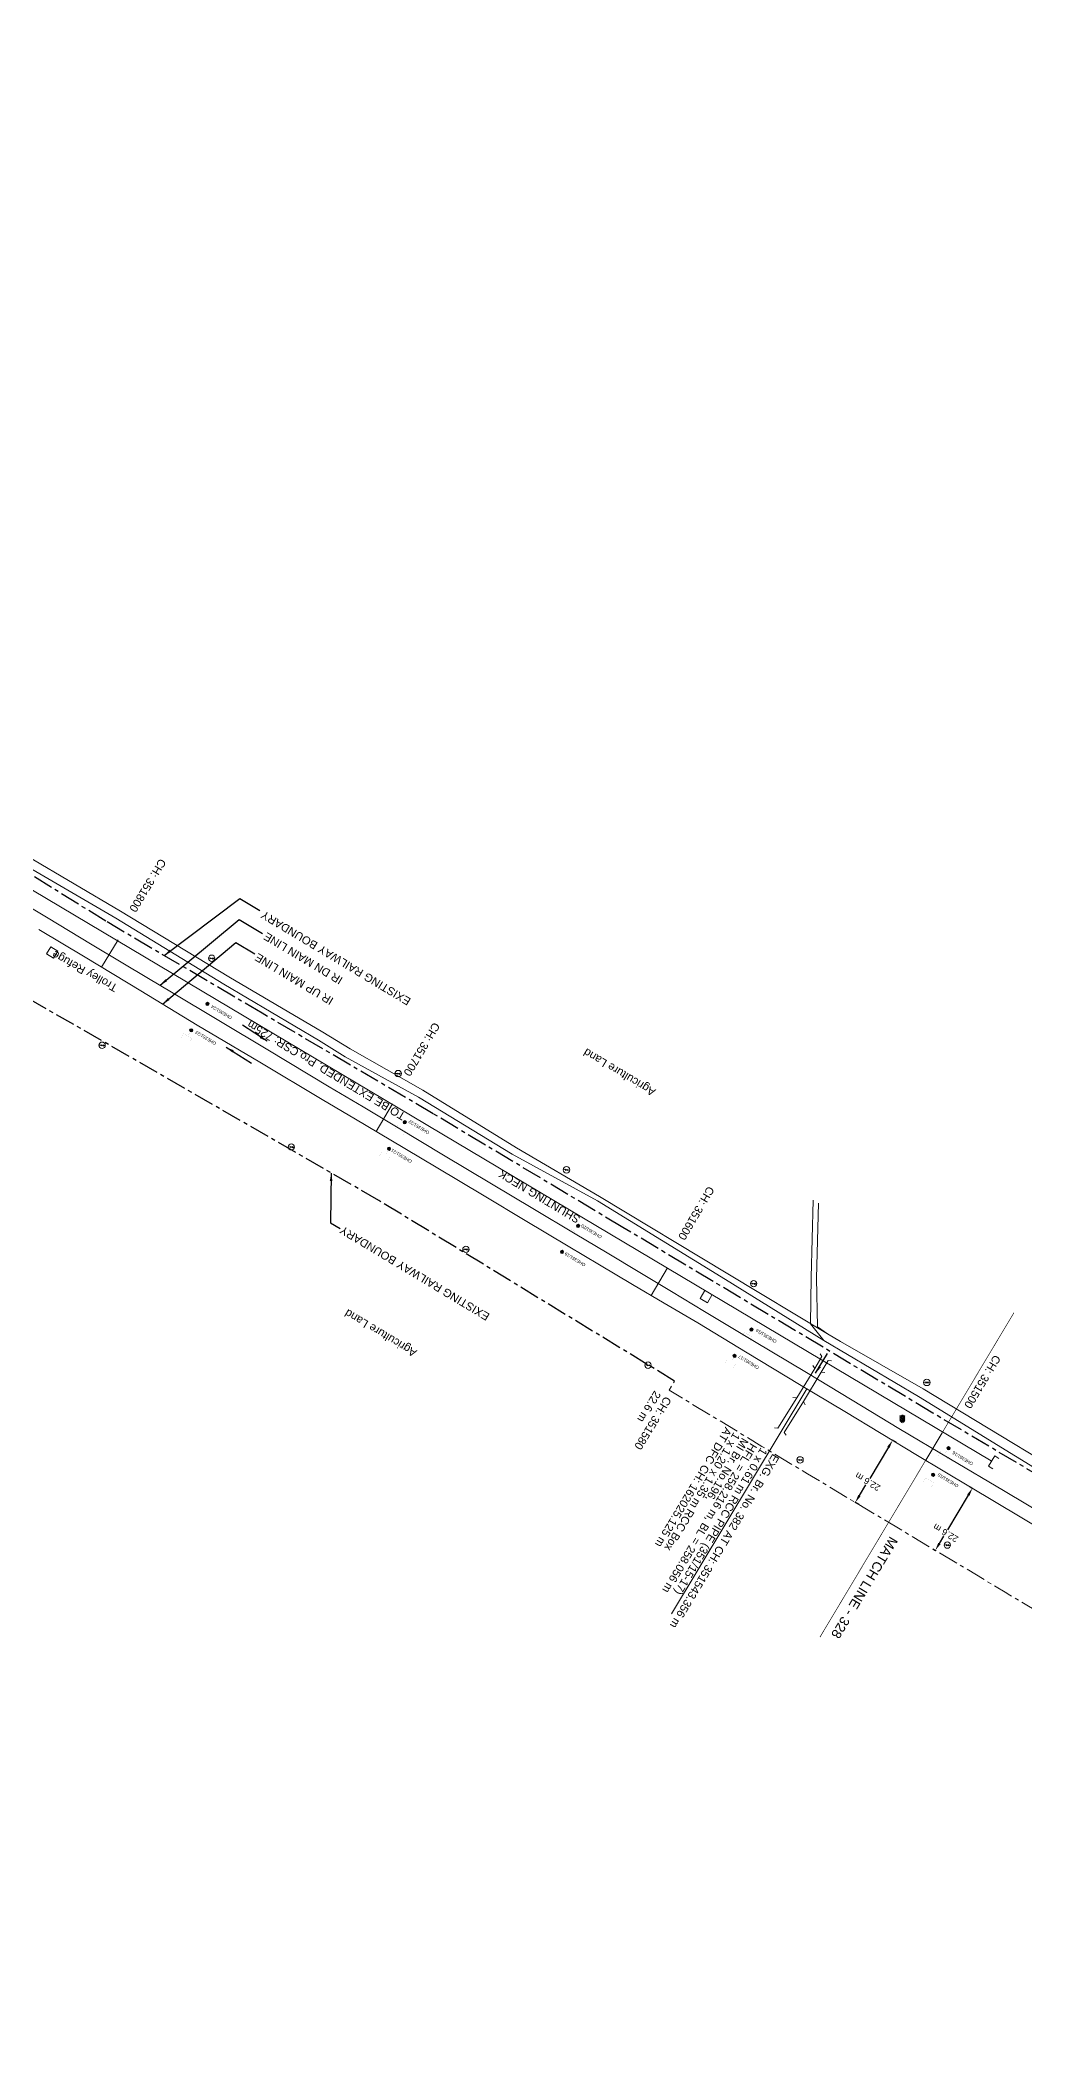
# Model space of a CAD drawing. Header units: feet. Extents: x 593168 to 611286, y 3401475 to 3412398.
# Drawn here: x 601119 to 601427, y 3407244 to 3407870 of the extents above; entities that cross this region are included whole.
import ezdxf
from ezdxf.enums import TextEntityAlignment as Align

# ---------------------------------------------------------------- set-up
doc = ezdxf.new("R2010")
doc.units = ezdxf.units.FT
doc.header["$MEASUREMENT"] = 0
doc.linetypes.add('CENTER', pattern=[2, 1.25, -0.25, 0.25, -0.25])
doc.linetypes.add('PHANTOM2', pattern=[1.25, 0.625, -0.125, 0.125, -0.125, 0.125, -0.125])
doc.layers.get('Defpoints').update_dxf_attribs({"lineweight": 0})
for name, color, linetype, lineweight in [('BRIDGE DETAILS PLAN', 7, 'Continuous', 0), ('CANAL BOTTOM', 5, 'Continuous', 0), ('Cart Track', 34, 'Continuous', 0), ('DFCC BOUNDARY', 6, 'CENTER', 0), ('Electric Pole', 251, 'Continuous', 0), ('Existing IR Chainage', 7, 'Continuous', 0), ('Existing IR Track', 143, 'Continuous', 0), ('IR PROP. DETAILS', 190, 'Continuous', 0), ('OHE MAST', 8, 'Continuous', 0), ('OHE MAST TEXT', 8, 'Continuous', 0), ('PROPOSED DFCC TRACK', 1, 'Continuous', 0), ('Side Details', 251, 'Continuous', 0), ('Sign Board', 251, 'Continuous', 0), ('Subroad Edge', 34, 'Continuous', 0), ('Text1', 251, 'Continuous', 0), ('Trolley Stand', 251, 'Continuous', 0)]:
    doc.layers.add(name, color=color, linetype=linetype, lineweight=lineweight)
doc.layers.add('Existing Railway Boundary', color=7, linetype='CENTER')
doc.layers.add('MATCH LINE', color=7, linetype='Continuous')
doc.styles.get("Standard").update_dxf_attribs({"font": 'arial.ttf'})
doc.styles.add('Style-Arial', font='arial.ttf')
doc.dimstyles.new('ISO-25', dxfattribs={"dimtxt": 2.5, "dimasz": 2.5, "dimexe": 1.25, "dimexo": 0.625, "dimtad": 1, "dimtxsty": 'Standard', "dimcen": 2.5, "dimadec": 0, "dimazin": 0, "dimtfac": 1, "dimtmove": 0, "dimatfit": 3, "dimfxl": 1, "dimarcsym": 0})
doc.dimstyles.get("Standard").update_dxf_attribs({"dimtxt": 0.18, "dimasz": 0.18, "dimexe": 0.18, "dimexo": 0.0625, "dimgap": 0.09, "dimtad": 0, "dimtih": 1, "dimtoh": 1, "dimdec": 4, "dimzin": 0, "dimdsep": 46, "dimtxsty": 'Standard', "dimcen": 0.09, "dimadec": 0, "dimazin": 0, "dimtfac": 1, "dimtdec": 4, "dimtofl": 0, "dimtmove": 0, "dimatfit": 3, "dimfxl": 1, "dimtolj": 1, "dimtzin": 0, "dimarcsym": 0})

# ---------------------------------------------------------------- blocks, each defined once
blk = doc.blocks.new('EP')
blk.add_hatch(color=8).paths.add_polyline_path([(-0.21, -0.05), (-0.21, 0.16), (-0.93, -0.01), (-0.31, 0.07), (-0.31, -0.19), (0.31, 0), (0.31, -0.24), (0.94, -0.01), (0.41, -0.1), (0.43, 0.15)])
at = {"color": 8}
for p, q in [((-0.93, -0.01), (-0.21, 0.16)), ((-0.31, 0.07), (-0.93, -0.01)), ((-0.31, -0.19), (-0.31, 0.07)), ((0.31, 0), (-0.31, -0.19)), ((-0.21, 0.16), (-0.21, -0.05)), ((-0.21, -0.05), (0.43, 0.15)), ((0.31, -0.24), (0.31, 0)), ((0.43, 0.15), (0.41, -0.1)), ((0.94, -0.01), (0.31, -0.24)), ((0.41, -0.1), (0.94, -0.01))]:
    blk.add_line(p, q, dxfattribs=at)
blk.add_circle((0, 0), 1, dxfattribs=at)
blk = doc.blocks.new('SIG')
for color, points in [(1, [(-0.22, 0.42, 0.180295), (-0.01, 0.33, -0.00255), (0.01, 0.33, -0.00255), (0.02, 0.33, 0.180295), (0.23, 0.42, -0.002654), (0.25, 0.44, 0.184495), (0.33, 0.65, 1.000001), (-0.32, 0.65, 0.184495), (-0.24, 0.44, -0.002654)]), (2, [(0.23, -0.23, -0.002654), (0.25, -0.21, 0.184495), (0.33, 0.01, 1.000001), (-0.32, 0.01, 0.184495), (-0.24, -0.21, -0.002654), (-0.22, -0.23, 0.180295), (-0.01, -0.32, -0.00255), (0.01, -0.32, -0.00255), (0.02, -0.32, 0.180295)]), (3, [(0.23, -0.88, -0.002654), (0.25, -0.86, 0.184495), (0.33, -0.64, 1.000001), (-0.32, -0.64, 0.184495), (-0.24, -0.86, -0.002654), (-0.22, -0.88, 0.395599)])]:
    blk.add_hatch(color=color).paths.add_polyline_path(points)
for p, q in [((-0.31, 0.98), (-0.32, -0.9)), ((0.33, -0.9), (0.32, 0.98))]:
    blk.add_line(p, q)
for points in [[(-0.31, 0.98), (-0.81, 0.98, 0.198758), (-0.42, 0.41, 0.003814), (-0.31, 0.39, 0.003814)], [(-0.31, 0.33), (-0.81, 0.33, 0.198758), (-0.42, -0.23, 0.003727), (-0.32, -0.26, 0.003727)], [(0.32, 0.98), (0.82, 0.98, -0.198758), (0.44, 0.41, -0.003814), (0.32, 0.39, -0.003814)], [(0.32, 0.33), (0.82, 0.33, -0.198758), (0.44, -0.23, -0.003727), (0.33, -0.26, -0.003727)], [(-0.32, -0.32), (-0.81, -0.32, 0.198758), (-0.42, -0.88, 0.003639), (-0.32, -0.9)], [(0.33, -0.32), (0.82, -0.32, -0.198758), (0.44, -0.88, -0.003639), (0.33, -0.9)]]:
    blk.add_lwpolyline(points, format="xyb")
for centre, radius, start, end in [((0.01, 0.91), 0.324, 12.40488, 167.59512), ((0.01, 0.81), 0.357, 27.75781, 152.24219), ((0.01, -0.9), 0.324, 181.45715, 358.54285)]:
    blk.add_arc(centre, radius, start, end)
blk = doc.blocks.new('OHE MAST')
h = blk.add_hatch(color=256)
h.dxf.hatch_style = 1
edge = h.paths.add_edge_path()
edge.add_arc((0, 0), 0.514, 0, 360)
at = {"const_width": 0.01}
for points in [[(1.5, 3.5), (1.5, 2), (-1.5, 2), (-1.5, 3.5)], [(0, 2), (0, 0)]]:
    blk.add_lwpolyline(points, dxfattribs=at)
blk.add_circle((0, 0), 0.514)
blk = doc.blocks.new('*D312')
at = {"layer": 'Defpoints', "color": 0, "linetype": 'ByBlock', "ltscale": 5, "transparency": 16777216}
for p in [(601409.4, 3407417.77), (601410.26, 3407417.25), (601397.8, 3407398.37)]:
    blk.add_point(p, dxfattribs=at)
at = {"layer": 'DFCC BOUNDARY', "color": 0, "linetype": 'ByBlock', "lineweight": -2, "ltscale": 5, "transparency": 16777216}
for p, q in [((601409.5, 3407417.7), (601410.36, 3407417.19)), ((601408.97, 3407415.11), (601402.49, 3407404.27)), ((601397.91, 3407398.3), (601398.77, 3407397.79)), ((601399.94, 3407400), (601401.32, 3407402.3))]:
    blk.add_line(p, q, dxfattribs=at)
at = {"layer": 'DFCC BOUNDARY', "color": 0, "linetype": 'ByBlock', "ltscale": 5, "transparency": 16777216}
for points in [[(601408.62, 3407415.32), (601409.33, 3407414.89), (601410.26, 3407417.25)], [(601399.58, 3407400.21), (601400.3, 3407399.79), (601398.66, 3407397.85)]]:
    blk.add_solid(points, dxfattribs=at)
at = {"layer": 'DFCC BOUNDARY', "color": 0, "linetype": 'ByBlock', "ltscale": 5, "transparency": 16777216, "insert": (601401.9, 3407403.29), "char_height": 2, "attachment_point": 5, "rotation": 149, "style": 'Style-Arial'}
blk.add_mtext('\\A1;22.6 m', dxfattribs=at)
blk = doc.blocks.new('TerminatorOpen_0.5')
at = {"color": 0, "linetype": 'ByBlock', "lineweight": -2}
for q in [(-1, 0.25), (-1, 0), (-1, -0.25)]:
    blk.add_line((0, 0), q, dxfattribs=at)
blk = doc.blocks.new('*D313')
at = {"layer": 'Defpoints', "color": 0, "linetype": 'ByBlock', "ltscale": 5, "transparency": 16777216}
for p in [(601385.31, 3407432.19), (601386.56, 3407431.44), (601374.93, 3407412.06)]:
    blk.add_point(p, dxfattribs=at)
at = {"layer": 'DFCC BOUNDARY', "color": 0, "linetype": 'ByBlock', "lineweight": -2, "ltscale": 5, "transparency": 16777216}
for p, q in [((601384.02, 3407430.04), (601378.16, 3407420.27)), ((601386.45, 3407431.5), (601385.2, 3407432.25)), ((601374.96, 3407414.95), (601376.98, 3407418.31)), ((601374.82, 3407412.12), (601373.57, 3407412.87))]:
    blk.add_line(p, q, dxfattribs=at)
at = {"layer": 'DFCC BOUNDARY', "color": 0, "linetype": 'ByBlock', "ltscale": 5, "transparency": 16777216}
for points in [[(601383.67, 3407430.26), (601384.38, 3407429.83), (601385.31, 3407432.19)], [(601374.61, 3407415.17), (601375.32, 3407414.74), (601373.68, 3407412.81)]]:
    blk.add_solid(points, dxfattribs=at)
at = {"layer": 'DFCC BOUNDARY', "color": 0, "linetype": 'ByBlock', "ltscale": 5, "transparency": 16777216, "insert": (601377.57, 3407419.29), "char_height": 2, "attachment_point": 5, "rotation": 149, "style": 'Style-Arial'}
blk.add_mtext('\\A1;22.6 m', dxfattribs=at)

msp = doc.modelspace()

# ---------------------------------------------------------------- linework, layer by layer
at = {"layer": 'BRIDGE DETAILS PLAN', "lineweight": 13, "flags": 128}
msp.add_lwpolyline([(601358.4923, 3407448.2914), (601316.2706, 3407378.0113)], dxfattribs=at)
at = {"layer": 'Cart Track'}
for points in [[(601360.5133, 3407507.2627, 258.4391), (601359.9002, 3407483.0781, 258.5004), (601359.6963, 3407468.624, 258.5953), (601363.809, 3407463.3382, 258.5993)], [(601365.006, 3407465.4975, 258.5463), (601361.8561, 3407467.6321, 258.5943), (601361.5755, 3407482.8685, 258.4474), (601362.1656, 3407506.3232, 258.4468)]]:
    msp.add_polyline3d(points, dxfattribs=at)
at = {"layer": 'DFCC BOUNDARY', "ltscale": 5, "flags": 128}
msp.add_lwpolyline([(602647.7208, 3406653.5383), (602626.6516, 3406618.3556), (602625.5805, 3406618.9982), (602611.1663, 3406627.6057), (602596.216, 3406636.5335), (602582.5302, 3406644.7469), (602568.9277, 3406652.9103), (602552.3295, 3406662.8333), (602536.3002, 3406672.4162), (602520.5809, 3406681.8447), (602505.0492, 3406691.1608), (602490.4216, 3406699.9116), (602475.8003, 3406708.6586), (602457.241, 3406719.757), (602438.4392, 3406731.0003), (602423.8153, 3406739.7577), (602408.864, 3406748.7122), (602392.2261, 3406758.6842), (602375.1982, 3406768.8897), (602363.6657, 3406775.7943), (602351.4914, 3406783.083), (602335.8361, 3406792.4539), (602319.9244, 3406801.9787), (602297.3716, 3406815.4363), (602274.3314, 3406829.2051), (602254.6485, 3406841.0081), (602235.3909, 3406852.5562), (602216.7277, 3406863.7367), (602198.6689, 3406874.5552), (602176.9567, 3406887.5198), (602155.5265, 3406900.3159), (602154.6798, 3406900.8228), (602175.5337, 3406935.6333), (602160.0051, 3406944.9303), (602143.5523, 3406954.7809), (602128.2101, 3406963.9475), (602112.3641, 3406973.4149), (602096.6485, 3406982.8462), (602080.6999, 3406992.4172), (602064.4521, 3407002.1395), (602047.7153, 3407012.1542), (602032.8721, 3407021.0407), (602017.6437, 3407030.1578), (602002.1142, 3407039.4564), (601986.1202, 3407049.033), (601973.6769, 3407056.4909), (601960.9086, 3407064.1435), (601944.1732, 3407074.1285), (601927.3741, 3407084.1514), (601906.8472, 3407096.4415), (601886.4643, 3407108.6456), (601861.6498, 3407123.4596), (601846.2482, 3407132.7021), (601831.1142, 3407141.784), (601813.6892, 3407152.1752), (601796.819, 3407162.2357), (601779.3481, 3407172.7246), (601762.3524, 3407182.9283), (601759.5179, 3407184.6179), (601758.4136, 3407182.7394), (601745.8285, 3407190.2413), (601730.5285, 3407199.3615), (601715.7626, 3407208.1913), (601701.0965, 3407216.9614), (601684.5348, 3407226.9036), (601667.9815, 3407236.8409), (601651.0738, 3407246.9555), (601634.3282, 3407256.9731), (601616.8023, 3407267.4338), (601599.6778, 3407277.6548), (601584.1867, 3407286.8622), (601569.1257, 3407295.8142), (601552.032, 3407306.0817), (601535.2402, 3407316.1678), (601518.1811, 3407326.4177), (601501.2869, 3407336.5686), (601484.4898, 3407346.5568), (601467.9521, 3407356.3908), (601452.0029, 3407365.9137), (601421.449, 3407384.1568), (601420.948, 3407384.4587), (601406.0517, 3407393.4343), (601389.5488, 3407403.301), (601381.5204, 3407408.1011), (601358.7309, 3407421.7832), (601344.5292, 3407430.3151), (601328.2198, 3407440.1976), (601315.5488, 3407447.8754), (601317.2433, 3407450.7097)], dxfattribs=at)
at = {"layer": 'Existing IR Chainage', "color": 7, "linetype": 'Continuous', "lineweight": 13, "flags": 128}
for points in [[(601143.4024, 3407588.561), (601138.2268, 3407580.0045)], [(601229.1463, 3407537.2885), (601224.0521, 3407528.6833)], [(601314.9662, 3407486.0506), (601309.9132, 3407477.4211)], [(601400.7953, 3407434.5592), (601395.6638, 3407425.9763)]]:
    msp.add_lwpolyline(points, dxfattribs=at)
at = {"layer": 'Existing IR Track', "flags": 128}
for points in [[(601434.9762, 3407407.565), (601419.9274, 3407416.5679), (601403.4365, 3407426.3433), (601387.2947, 3407435.9101), (601372.6511, 3407444.7639), (601358.4755, 3407453.3403), (601342.1931, 3407463.0857), (601326.525, 3407472.4633), (601316.2456, 3407478.6643), (601306.3261, 3407484.6482), (601296.1475, 3407490.7517), (601286.1619, 3407496.7393), (601272.9733, 3407504.6343), (601260.0796, 3407512.3527), (601245.1067, 3407521.3224), (601230.8787, 3407529.8459), (601219.9607, 3407536.3474), (601209.3703, 3407542.6537), (601190.1447, 3407554.1959), (601160.1458, 3407572.2055), (601152.9497, 3407576.4907), (601135.3284, 3407586.9838), (601121.0446, 3407595.6046), (601092.7337, 3407612.6133)], [(601432.612, 3407403.8161), (601417.6823, 3407412.8119), (601401.1461, 3407422.6985), (601393.1355, 3407427.4879), (601370.3638, 3407441.1594), (601356.2044, 3407449.6659), (601339.9317, 3407459.5261), (601324.4687, 3407468.8957), (601313.9603, 3407475.0513), (601304.0903, 3407480.8307), (601293.781, 3407487.0105), (601284.0157, 3407492.8643), (601270.6089, 3407500.8966), (601257.8015, 3407508.5698), (601242.7275, 3407517.5629), (601228.6442, 3407525.9649), (601217.5487, 3407532.5333), (601207.1428, 3407538.6936), (601187.6672, 3407550.2867), (601168.1565, 3407561.9007), (601150.4876, 3407572.5882), (601133.1204, 3407583.0933), (601118.6536, 3407591.8093)]]:
    msp.add_lwpolyline(points, dxfattribs=at)
at = {"layer": 'Existing Railway Boundary', "ltscale": 5}
for points in [[(601317.2433, 3407450.7097), (601224.899, 3407507.0908), (601103.8361, 3407576.9037), (601076.3041, 3407593.1922), (601027.0445, 3407622.1279), (600800.8989, 3407757.7565), (600729.53, 3407800.2216), (600590.7896, 3407882.7312), (600531.0891, 3407918.878), (600526.2178, 3407921.6024), (600502.3694, 3407935.4788), (600422.2553, 3407983.1065), (600376.8527, 3408011.2163), (600345.4847, 3408028.7629), (600315.7213, 3408046.6622), (600129.9447, 3408159.317), (599995.7813, 3408208.5798), (599954.336, 3408225.7264), (599945.3157, 3408214.7803), (599936.2222, 3408204.7154)], [(602240.837, 3406937.0674), (602116.2948, 3407010.7668), (601764.5806, 3407219.7883), (601759.3642, 3407222.2685), (601653.1238, 3407292.2946), (601441.2096, 3407415.0505), (601397.917, 3407440.7299), (601301.0475, 3407498.7265), (601241.8375, 3407534.2132), (601188.4611, 3407565.6026), (601139.5754, 3407594.3481), (601094.5264, 3407622.448), (600939.9459, 3407716.091), (600853.7892, 3407766.6119), (600798.1443, 3407818.9628), (600756.3389, 3407844.4101), (600651.5465, 3407908.0731), (600401.2293, 3408050.9686)]]:
    msp.add_lwpolyline(points, dxfattribs=at)
at = {"layer": 'IR PROP. DETAILS'}
msp.add_lwpolyline([(601416.1534, 3407425.7798), (600988.7507, 3407680.1794, -0.00071772), (600964.1023, 3407694.8986), (600944.4743, 3407706.6581)], format="xyb", dxfattribs=at)
at = {"layer": 'IR PROP. DETAILS', "elevation": -0.0005}
for points in [[(601363.2499, 3407458.3741), (601361.0182, 3407454.6855)], [(601362.6711, 3407459.2532), (601363.2499, 3407458.3741)], [(601365.2157, 3407457.1848), (601363.0635, 3407453.5264)], [(601366.2629, 3407457.08), (601365.2157, 3407457.1848)]]:
    msp.add_lwpolyline(points, dxfattribs=at)
at = {"layer": 'IR PROP. DETAILS'}
msp.add_lwpolyline([(601416.5806, 3407423.288), (601415.2408, 3407424.0907), (601417.2127, 3407427.3819), (601418.5525, 3407426.5792)], dxfattribs=at)
at = {"layer": 'MATCH LINE', "linetype": 'PHANTOM2', "ltscale": 15, "const_width": 0.2}
msp.add_lwpolyline([(601423.2083, 3407472.0468), (601362.6261, 3407370.718)], dxfattribs=at)
at = {"layer": 'PROPOSED DFCC TRACK', "color": 7, "linetype": 'Continuous', "flags": 128}
for points, elevation in [([(601354.1627, 3407445.5324), (601355.3989, 3407445.5161), (601361.0182, 3407454.6855), (601360.4394, 3407455.5646)], -0.0005), ([(601358.0198, 3407443.2629), (601357.4441, 3407444.3569), (601363.0635, 3407453.5264), (601364.1095, 3407453.4096)], 0.0005)]:
    msp.add_lwpolyline(points, dxfattribs=dict(at, elevation=elevation))
at = {"layer": 'PROPOSED DFCC TRACK', "linetype": 'Continuous', "flags": 128}
for points, elevation in [([(601355.3989, 3407445.5161), (601349.4402, 3407435.9567), (601348.3963, 3407436.0903)], -0.0005), ([(601357.4441, 3407444.3569), (601351.4966, 3407434.6706), (601352.0737, 3407433.7905)], 0.0005)]:
    msp.add_lwpolyline(points, dxfattribs=dict(at, elevation=elevation))
at = {"layer": 'Subroad Edge'}
for points in [[(601365.006, 3407465.4975, 258.5463), (601333.8611, 3407484.1815, 258.5553), (601293.7731, 3407508.3974, 258.6003), (601267.8277, 3407523.5667, 258.6653), (601238.5868, 3407541.5739, 258.6873), (601215.9453, 3407554.4897, 258.7583), (601207.3493, 3407559.661, 258.6643), (601178.0061, 3407576.9545, 258.6443), (601144.2085, 3407597.52, 258.5673), (601115.2743, 3407614.6036, 258.5873), (601107.3267, 3407620.2252, 258.6033), (601107.8263, 3407629.1931, 258.5643), (601109.8428, 3407670.3612, 258.5933)], [(601363.809, 3407463.3382, 258.5993), (601333.1651, 3407482.4847, 258.6273), (601293.1673, 3407507.006, 258.7253), (601266.5131, 3407521.5473, 258.8333), (601237.2065, 3407539.3574, 258.7563), (601214.3714, 3407552.0284, 258.7993), (601206.0127, 3407557.1906, 258.9302), (601176.4287, 3407574.7414, 258.7233), (601142.7397, 3407595.2932, 258.6213), (601113.9672, 3407612.1083, 258.5383)], [(601363.809, 3407463.3382, 258.5993), (601393.4342, 3407445.8444, 258.5683), (601453.9566, 3407408.6312, 258.6803), (601473.5618, 3407398.0536, 258.6683), (601516.7477, 3407370.9855, 256.7329), (601542.751, 3407355.0485, 255.5942), (601551.6599, 3407349.4332, 255.2043), (601555.122, 3407346.7472, 255.1703), (601552.2898, 3407340.8144, 254.7387), (601541.0431, 3407322.9018, 255.0804)], [(601544.7486, 3407320.9017, 255.9851), (601554.9271, 3407337.2329, 255.6434), (601559.537, 3407347.3963, 255.2163), (601554.8406, 3407353.5435, 255.2503), (601546.0695, 3407359.2665, 255.5612), (601518.8446, 3407375.9377, 256.8108), (601474.8922, 3407400.3214, 258.5763), (601455.7782, 3407411.4391, 258.6963), (601394.8472, 3407448.278, 258.5253), (601369.0739, 3407463.0619, 258.5453), (601365.006, 3407465.4975, 258.5463)]]:
    msp.add_polyline3d(points, dxfattribs=at)
at = {"layer": 'Trolley Stand'}
for points in [[(601121.0815, 3407584.1302, 259.726), (601122.4058, 3407586.356, 259.817), (601124.6006, 3407585.0158, 259.9179), (601123.2755, 3407582.7886, 259.9179)], [(601326.6425, 3407479.0367, 259.798), (601328.9814, 3407477.7239, 259.837), (601327.514, 3407475.1569, 259.84), (601325.1751, 3407476.4697, 259.801)]]:
    msp.add_polyline3d(points, close=True, dxfattribs=at)

# ---------------------------------------------------------------- block references
at = {"layer": 'Electric Pole'}
for p, xscale, yscale, zscale in [((601172.6404, 3407582.7832, 258.4254), 0.9997078269551626, 0.9997078269551626, 0.9997078269551626), ((601138.4242, 3407555.6071, 258.0925), 0.9997078269551626, 0.9997078269551626, 0.9997078269551626), ((601230.909, 3407546.753, 257.9565), 0.9997078269551626, 0.9997078269551626, 0.9997078269551626), ((601197.5384, 3407523.8248, 258.1025), 0.9997078269551626, 0.9997078269551626, 0.9997078269551626), ((601283.4759, 3407516.6989, 258.6553), 0.9997078269551626, 0.9997078269551626, 0.9997078269551626), ((601252.0684, 3407491.8499, 258.1065), 0.9997078269551626, 0.9997078269551626, 0.9997078269551626), ((601341.9294, 3407481.1475, 258.4654), 0.9997078269551626, 0.9997078269551626, 0.9997078269551626), ((601308.9427, 3407455.6746, 258.6973), 0.9997078269551626, 0.9997078269551626, 0.9997078269551626), ((601396.0201, 3407450.2886, 258.2254), 0.9997078269568105, 0.9997078269568105, 0.9997078269568105), ((601356.4269, 3407426.093, 258.4374), 0.9997078269551626, 0.9997078269551626, 0.9997078269551626), ((601402.4148, 3407399.4834, 258.6523), 0.9997078269568105, 0.9997078269568105, 0.9997078269568105)]:
    msp.add_blockref('EP', p, dxfattribs=dict(at, xscale=xscale, yscale=yscale, zscale=zscale))
at = {"layer": 'OHE MAST', "rotation": 149.0208306544456}
for p in [(601171.3342, 3407568.5036), (601166.2603, 3407560.2765), (601232.9458, 3407531.5509), (601228.0366, 3407523.2789), (601287.0791, 3407499.1594), (601282.0686, 3407491.042), (601341.2441, 3407466.8052), (601335.9671, 3407458.5929), (601402.8191, 3407429.7423), (601397.981, 3407421.4335)]:
    msp.add_blockref('OHE MAST', p, dxfattribs=at)
at = {"layer": 'Sign Board', "xscale": 0.9997078269568105, "yscale": 0.9997078269568105, "zscale": 0.9997078269568105}
msp.add_blockref('SIG', (601388.3675, 3407438.8813, 260.0609), dxfattribs=at)

# ---------------------------------------------------------------- texts
at = {"layer": 'BRIDGE DETAILS PLAN', "color": 10, "style": 'Style-Arial'}
for s, p in [('AT DFC CH: 162025.125 m ', (601333.0846, 3407436.5371)), ('1 x 1.20 x 1.35 m RCC Box', (601335.7111, 3407434.8852)), ('MI Br. No.196, ', (601338.3375, 3407433.2333))]:
    msp.add_text(s, height=2.5, rotation=239, dxfattribs=at).set_placement(p)
at = {"layer": 'BRIDGE DETAILS PLAN', "style": 'Style-Arial'}
for s, p in [('HFL = 258.216 m, BL = 258.056 m ', (601340.964, 3407431.5815)), ('1 x 0.61 m RCC PIPE (351/15-17)', (601344.2127, 3407430.1249)), ('EXG. Br. No. 382 AT CH: 351543.356 m', (601347.9162, 3407428.1985))]:
    msp.add_text(s, height=2.5, rotation=239, dxfattribs=at).set_placement(p)
at = {"layer": 'DFCC BOUNDARY', "char_height": 2.5, "attachment_point": 4, "rotation": 238.5663087, "line_spacing_factor": 0.60036, "style": 'Style-Arial'}
for s, insert in [('22.6 m', (601312.033, 3407447.2684)), ('CH: 351580', (601315.3124, 3407445.5161))]:
    msp.add_mtext(s, dxfattribs=dict(at, insert=insert))
at = {"layer": 'Existing IR Chainage', "color": 7, "lineweight": 0, "char_height": 2.5, "attachment_point": 6, "line_spacing_factor": 0.60036, "style": 'Style-Arial'}
for s, insert, rotation in [('CH: 351800', (601147.865, 3407597.5487), 238.8311992), ('CH: 351700', (601233.5234, 3407546.3182), 239.3749565), ('CH: 351600', (601319.3001, 3407495.1011), 239.6486674), ('CH: 351500', (601408.598, 3407442.493), 239.1257165)]:
    msp.add_mtext(s, dxfattribs=dict(at, insert=insert, rotation=rotation))
at = {"layer": 'Existing IR Track', "color": 7, "lineweight": -3}
for s, p in [('IR DN MAIN LINE', (601189.2496, 3407589.9322)), ('IR UP MAIN LINE', (601186.5159, 3407583.4138))]:
    msp.add_text(s, height=2.5, rotation=149, dxfattribs=at).set_placement(p, align=Align.MIDDLE_RIGHT)
at = {"layer": 'Existing Railway Boundary', "linetype": 'Continuous', "ltscale": 5}
for p in [(601189.0362, 3407597.7296, -1661.5937), (601213.653, 3407499.2566, 613.7163)]:
    msp.add_text('EXISTING RAILWAY BOUNDARY', height=2.5, rotation=149, dxfattribs=at).set_placement(p, align=Align.RIGHT)
at = {"layer": 'IR PROP. DETAILS'}
msp.add_text(' TO BE EXTENDED. Pro.CSR: 725m', height=2.5, rotation=149, dxfattribs=at).set_placement((601184.0653, 3407562.3903), align=Align.MIDDLE_RIGHT)
at = {"layer": 'IR PROP. DETAILS', "color": 7}
msp.add_text('SHUNTING NECK ', height=2.5, rotation=149, dxfattribs=at).set_placement((601261.7414, 3407516.3018), align=Align.MIDDLE_RIGHT)
at = {"layer": 'MATCH LINE', "linetype": 'Continuous'}
msp.add_text('MATCH LINE - 328', height=3, rotation=239.0346667, dxfattribs=at).set_placement((601384.5414, 3407402.4213))
at = {"layer": 'OHE MAST TEXT'}
for s, p in [('OHE351/24', (601179.1056, 3407564.4919, 259.697)), ('OHE351/23', (601174.1996, 3407556.4486, 258.737)), ('OHE351/22', (601240.7609, 3407528.6113, 259.869)), ('OHE351/21', (601235.3065, 3407519.5934, 258.815)), ('OHE351/20', (601294.6464, 3407496.0099, 259.844)), ('OHE351/19', (601289.5363, 3407487.2882, 259.772)), ('OHE351/18', (601349.2288, 3407463.3595, 259.678)), ('OHE351/17', (601343.7322, 3407455.1877, 259.562)), ('OHE351/16', (601410.5868, 3407425.1477, 259.84)), ('OHE351/15', (601406.0453, 3407418.2391, 259.692))]:
    msp.add_text(s, height=1, rotation=149, dxfattribs=at).set_placement(p)
at = {"layer": 'Side Details'}
for p in [(601311.5293, 3407541.6726, 258.4906), (601236.9649, 3407460.2098, 259.837)]:
    msp.add_text('Agriculture Land', height=2.5, rotation=149, dxfattribs=at).set_placement(p)
at = {"layer": 'Text1'}
msp.add_text('Trolley Refuge', height=2.5, rotation=151.0443592, dxfattribs=at).set_placement((601143.5182, 3407574.315, 156.3202))

# ---------------------------------------------------------------- dimensions: what is measured, and where the dimension line sits
at = {"layer": 'DFCC BOUNDARY', "linetype": 'ByBlock', "ltscale": 5}
for base, p1, p2, angle, picture, middle in [((601385.3095, 3407432.1864), (601374.9252, 3407412.0606), (601386.5581, 3407431.4368), 59.020585, '*D313', (601377.5664, 3407419.2893)), ((601410.2556, 3407417.2521), (601397.8003, 3407398.3677), (601409.3976, 3407417.7652), 59.1257178, '*D312', (601401.905, 3407403.285))]:
    dim = msp.add_linear_dim(base=base, p1=p1, p2=p2, angle=angle, dimstyle='Standard', override={"dimtxt": 2, "dimasz": 2.5, "dimexe": 0.125, "dimexo": 0.125, "dimgap": 0.125, "dimtad": 1, "dimtih": 0, "dimtoh": 0, "dimdec": 3, "dimzin": 11, "dimpost": ' m', "dimtxsty": 'Style-Arial', "dimsah": 1, "dimadec": 4, "dimazin": 3, "dimtmove": 2, "dimatfit": 1, "dimldrblk": 'TerminatorOpen_0.5', "dimfrac": 2, "dimtzin": 11}, dxfattribs=at)
    dim.commit()
    dim.dimension.update_dxf_attribs({"geometry": picture, "text_midpoint": middle, "dimtype": 129, "text_rotation": 149})

# ---------------------------------------------------------------- leaders
at = {"layer": 'CANAL BOTTOM'}
msp.add_leader([(601361.2919, 3407453.1375, 0.0288), (601364.9954, 3407459.2883, 0.0288)], dimstyle='ISO-25', override={"dimtxt": 3, "dimasz": 2.5, "dimgap": 0.625, "dimtad": 0, "dimdec": 3, "dimzin": 2, "dimtdec": 3}, dxfattribs=at)
at = {"layer": 'Existing IR Track', "color": 7, "lineweight": -3}
for points, override in [([(601156.5478, 3407574.3481, -1137.655), (601181.2915, 3407594.8428, -1137.655), (601188.5433, 3407590.4892, -1137.655)], {"dimtxt": 3, "dimasz": 2.5, "dimgap": 0.625, "dimtad": 0, "dimdec": 3, "dimzin": 2, "dimtdec": 3}), ([(601157.3366, 3407568.4454, -1137.655), (601180.1566, 3407587.7217, -1137.655), (601186.102, 3407584.1645, -1137.655)], {"dimtxt": 3, "dimasz": 2.5, "dimgap": 0.625, "dimtad": 0, "dimdec": 3, "dimzin": 2, "dimtdec": 3}), ([(601189.958, 3407556.8492), (601182.2975, 3407561.8777)], {"dimtxt": 3, "dimasz": 2.5, "dimtad": 0, "dimdec": 3, "dimzin": 2, "dimtdec": 3}), ([(601177.2086, 3407555.0019), (601185.1374, 3407550.0337)], {"dimtxt": 3, "dimasz": 2.5, "dimtad": 0, "dimdec": 3, "dimzin": 2, "dimtdec": 3})]:
    msp.add_leader(points, dimstyle='ISO-25', override=override, dxfattribs=at)
at = {"layer": 'Existing Railway Boundary', "linetype": 'Continuous', "ltscale": 5}
for points in [[(601157.821, 3407583.6194, -2275.31), (601181.3966, 3407601.4864, -2275.31), (601187.7011, 3407597.7016, -2275.31)], [(601209.9821, 3407515.6929), (601209.7853, 3407500.1625), (601212.7444, 3407498.38)]]:
    msp.add_leader(points, dimstyle='ISO-25', override={"dimtxt": 3, "dimasz": 2.5, "dimgap": 0.625, "dimtad": 0, "dimdec": 3, "dimzin": 2, "dimtdec": 3}, dxfattribs=at)

doc.saveas('drawing.dxf')
